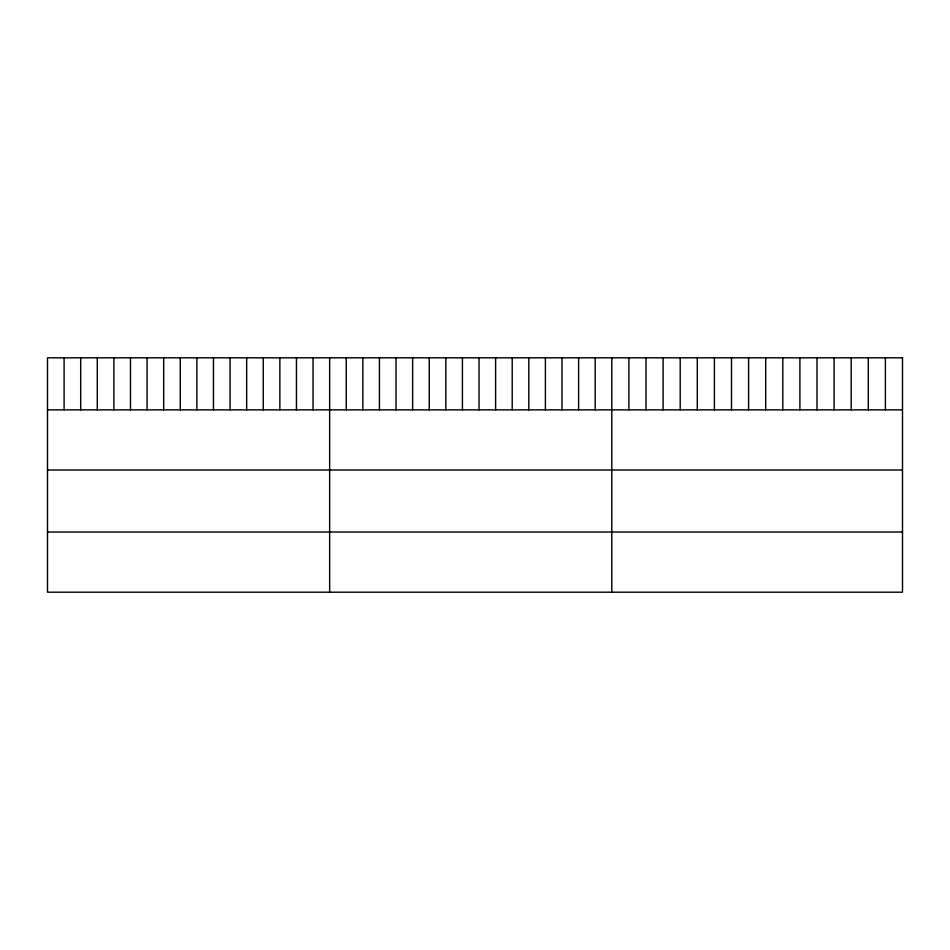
<?xml version="1.0" encoding="UTF-8"?>
<svg xmlns="http://www.w3.org/2000/svg" width="950" height="950" viewBox="0 0 950 950"><rect width="100%" height="100%" fill="white"/><g stroke="black" fill="none" stroke-linecap="round" stroke-linejoin="round"><path stroke-width="1.43" d="M47.5 409.854L902.5 409.854M47.5 470.024L902.5 470.024M47.5 532.024L902.5 532.024M885.4 357.806L885.4 409.854M868.3 357.806L868.3 409.854M851.2 357.806L851.2 409.854M834.1 357.806L834.1 409.854M817 357.806L817 409.854M799.9 357.806L799.9 409.854M782.8 357.806L782.8 409.854M765.7 357.806L765.7 409.854M748.6 357.806L748.6 409.854M731.5 357.806L731.5 409.854M714.4 357.806L714.4 409.854M697.3 357.806L697.3 409.854M680.2 357.806L680.2 409.854M663.1 357.806L663.1 409.854M646 357.806L646 409.854M628.9 357.806L628.9 409.854M611.8 357.806L611.8 592.194M595.199 357.806L595.199 409.854M578.609 357.806L578.609 409.854M562.008 357.806L562.008 409.854M545.407 357.806L545.407 409.854M528.817 357.806L528.817 409.854M512.216 357.806L512.216 409.854M495.615 357.806L495.615 409.854M479.026 357.806L479.026 409.854M462.424 357.806L462.424 409.854M445.835 357.806L445.835 409.854M429.234 357.806L429.234 409.854M412.633 357.806L412.633 409.854M396.043 357.806L396.043 409.854M379.442 357.806L379.442 409.854M362.841 357.806L362.841 409.854M346.251 357.806L346.251 409.854M329.65 357.806L329.65 592.194M313.049 357.806L313.049 409.854M296.459 357.806L296.459 409.854M279.858 357.806L279.858 409.854M263.257 357.806L263.257 409.854M246.667 357.806L246.667 409.854M230.066 357.806L230.066 409.854M213.465 357.806L213.465 409.854M196.876 357.806L196.876 409.854M180.274 357.806L180.274 409.854M163.685 357.806L163.685 409.854M147.084 357.806L147.084 409.854M130.482 357.806L130.482 409.854M113.893 357.806L113.893 409.854M97.292 357.806L97.292 409.854M80.691 357.806L80.691 409.854M64.101 357.806L64.101 409.854M902.5 357.806L47.5 357.806L47.5 592.194L902.5 592.194L902.5 357.806"/></g></svg>
